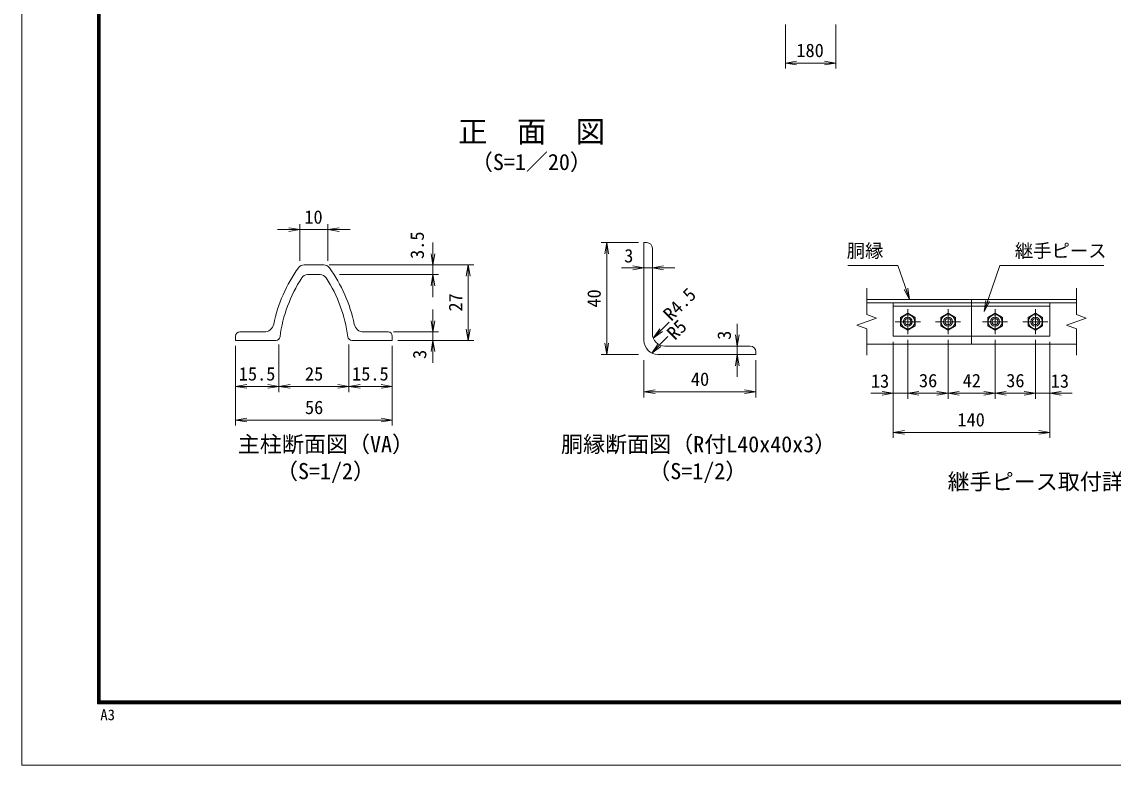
# Model space of a CAD drawing. Units: millimetres, scale not verified, with parts at other scales. Extents: x -4200 to 4200, y -2970 to 2970.
# Drawn here: x -4200 to -298, y -2970 to -311 of the extents above; entities that cross this region are included whole.
import ezdxf
from ezdxf.enums import TextEntityAlignment as Align

# ---------------------------------------------------------------- set-up
doc = ezdxf.new("R2010")
doc.units = ezdxf.units.MM
doc.header["$LTSCALE"] = 20
doc.linetypes.add('DASHED', pattern=[7.5, 6, -1.5])
doc.linetypes.add('USER1', pattern=[50.8, 31.75, -6.35, 6.35, -6.35])
doc.layers.add('0-1_D-TTL-TXT', color=7, linetype='Continuous')
for name, color, linetype, lineweight in [('0-2_D-TTL', 7, 'Continuous', 9), ('0-3_D-STR1', 1, 'Continuous', 18), ('0-4_D-BMK', 2, 'USER1', 13), ('0-5_D-STR-DIM', 7, 'Continuous', 9), ('0-6_D-STR3', 3, 'Continuous', 13), ('0-A_0', 7, 'Continuous', 9), ('0-C_D-STR-TXT', 7, 'Continuous', 9)]:
    doc.layers.add(name, color=color, linetype=linetype, lineweight=lineweight)
doc.styles.add('ＭＳ ゴシック', font='')
doc.styles.get('ＭＳ ゴシック').set_extended_font_data('MS Gothic')

# ---------------------------------------------------------------- blocks, each defined once
blk = doc.blocks.new('_Open')
at = {"layer": '0-A_0'}
blk.add_line((-20, 3.33), (0, 0), dxfattribs=at)
blk.add_lwpolyline([(-20, -3.33), (0, 0), (-20, 0)], dxfattribs=at)

msp = doc.modelspace()

# ---------------------------------------------------------------- linework, layer by layer
at = {"layer": '0-2_D-TTL', "color": 2, "lineweight": 18}
for points in [[(-4200, 2970), (4200, 2970), (4200, -2970), (-4200, -2970)], [(-3930, 2750), (3930, 2750), (3930, -2750), (-3930, -2750)], [(-3927.5, 2747.5), (3927.5, 2747.5), (3927.5, -2747.5), (-3927.5, -2747.5)], [(-3925, 2745), (3925, 2745), (3925, -2745), (-3925, -2745)], [(-3922.5, 2742.5), (3922.5, 2742.5), (3922.5, -2742.5), (-3922.5, -2742.5)], [(-3920, 2740), (3920, 2740), (3920, -2740), (-3920, -2740)]]:
    msp.add_lwpolyline(points, close=True, dxfattribs=at)
at = {"layer": '0-3_D-STR1'}
for p, q in [((-1975.51, -1450.93), (-1975.51, -1100.93)), ((-1965.51, -1100.93), (-1975.51, -1100.93)), ((-1945.51, -1120.93), (-1945.51, -1425.93)), ((-3190.4, -1180.37), (-3120.65, -1180.37)), ((-3178.05, -1215.37), (-3133, -1215.37)), ((-1179.2, -1303.73), (-429.2, -1303.73)), ((-1179.2, -1315.73), (-429.2, -1315.73)), ((-804.2, -1303.73), (-804.2, -1315.73)), ((-3435.53, -1435.37), (-3435.53, -1450.37)), ((-3333.7, -1420.37), (-3420.53, -1420.37)), ((-2977.35, -1420.37), (-2890.53, -1420.37)), ((-2875.53, -1435.37), (-2875.53, -1450.37)), ((-804.2, -1435.73), (-804.2, -1463.73)), ((-3291.41, -1450.37), (-3435.53, -1450.37)), ((-3019.64, -1450.37), (-2875.53, -1450.37)), ((-1900.51, -1470.93), (-1595.51, -1470.93)), ((-1179.2, -1463.73), (-429.2, -1463.73))]:
    msp.add_line(p, q, dxfattribs=at)
at = {"layer": '0-3_D-STR1', "color": 4, "linetype": 'DASHED', "lineweight": 13}
msp.add_line((-804.2, -1315.73), (-804.2, -1435.73), dxfattribs=at)
at = {"layer": '0-3_D-STR1'}
msp.add_lwpolyline([(-1925.51, -1500.93), (-1575.51, -1500.93), (-1575.51, -1490.93)], dxfattribs=at)
for centre, radius, start, end in [((-1965.51, -1120.93), 20, 0, 90), ((-2780.53, -1500.37), 530, 144.25644, 168.25596), ((-3190.4, -1205.37), 25, 90, 144.25644), ((-3120.65, -1205.37), 25, 35.74356, 90), ((-3530.53, -1500.37), 530, 11.74404, 35.74356), ((-2780.53, -1500.37), 500, 146.81334, 172.74916), ((-3178.05, -1240.37), 25, 90, 146.81334), ((-3133, -1240.37), 25, 33.18666, 90), ((-3530.53, -1500.37), 500, 7.25084, 33.18666), ((-3333.7, -1385.37), 35, 270, 348.25596), ((-2977.35, -1385.37), 35, 191.74404, 270), ((-3420.53, -1435.37), 15, 90, 180), ((-3291.41, -1435.37), 15, 270, 352.74916), ((-3019.64, -1435.37), 15, 187.25084, 270), ((-2890.53, -1435.37), 15, 0, 90), ((-1900.51, -1425.93), 45, 180.00046, 270), ((-1925.51, -1450.93), 50, 180.00043, 270), ((-1595.51, -1490.93), 20, 0, 90)]:
    msp.add_arc(centre, radius, start, end, dxfattribs=at)
at = {"layer": '0-4_D-BMK'}
for p, q in [((-1032.2, -1338.73), (-1032.2, -1428.73)), ((-888.2, -1338.73), (-888.2, -1428.73)), ((-720.2, -1338.73), (-720.2, -1428.73)), ((-576.2, -1338.73), (-576.2, -1428.73)), ((-1077.2, -1383.73), (-987.2, -1383.73)), ((-933.2, -1383.73), (-843.2, -1383.73)), ((-765.2, -1383.73), (-675.2, -1383.73)), ((-621.2, -1383.73), (-531.2, -1383.73))]:
    msp.add_line(p, q, dxfattribs=at)
at = {"layer": '0-5_D-STR-DIM'}
for p, q in [((-1469.97, -320.98), (-1469.97, -478.3)), ((-1289.97, -320.98), (-1289.97, -478.3)), ((-1429.97, -458.3), (-1329.97, -458.3)), ((-3205.53, -1165.47), (-3205.53, -1034.41)), ((-3105.53, -1165.47), (-3105.53, -1034.41)), ((-3245.53, -1054.41), (-3285.53, -1054.41)), ((-3205.53, -1054.41), (-3105.53, -1054.41)), ((-3065.53, -1054.41), (-3025.53, -1054.41)), ((-2730.02, -1140.37), (-2730.02, -1100.37)), ((-1995.51, -1100.93), (-2128.84, -1100.93)), ((-2108.84, -1140.93), (-2108.84, -1460.93)), ((-3100.65, -1180.37), (-2710.02, -1180.37)), ((-3085.53, -1180.37), (-2584.13, -1180.37)), ((-2730.02, -1180.37), (-2730.02, -1215.37)), ((-2015.51, -1190.88), (-2055.51, -1190.88)), ((-1975.51, -1190.88), (-1945.51, -1190.88)), ((-1905.51, -1190.88), (-1865.51, -1190.88)), ((-3063.68, -1215.37), (-2710.02, -1215.37)), ((-2604.13, -1410.37), (-2604.13, -1220.37)), ((-2730.02, -1255.37), (-2730.02, -1295.37)), ((-1179.2, -1263.73), (-1179.2, -1358.08)), ((-429.2, -1263.73), (-429.2, -1358.08)), ((-2730.02, -1380.37), (-2730.02, -1340.37)), ((-1143.96, -1370.91), (-1179.2, -1358.08)), ((-1885.3, -1385.49), (-1941.06, -1440.74)), ((-1642.17, -1430.93), (-1642.17, -1390.93)), ((-1214.44, -1396.56), (-1143.96, -1370.91)), ((-1179.2, -1409.38), (-1214.44, -1396.56)), ((-2870.53, -1420.37), (-2710.02, -1420.37)), ((-2730.02, -1450.37), (-2730.02, -1420.37)), ((-1889.71, -1436.8), (-1946.1, -1494.4)), ((-1179.2, -1409.38), (-1179.2, -1503.73)), ((-429.2, -1409.38), (-429.2, -1503.73)), ((-3435.53, -1470.37), (-3435.53, -1635.34)), ((-3435.53, -1470.37), (-3435.53, -1755.34)), ((-3280.53, -1465.7), (-3280.53, -1635.34)), ((-3280.53, -1465.7), (-3280.53, -1635.34)), ((-3030.53, -1465.7), (-3030.53, -1635.34)), ((-3030.53, -1465.7), (-3030.53, -1635.34)), ((-2875.53, -1470.37), (-2875.53, -1635.34)), ((-2875.53, -1470.37), (-2875.53, -1755.34)), ((-2855.53, -1450.37), (-2710.02, -1450.37)), ((-2855.53, -1450.37), (-2584.13, -1450.37)), ((-1642.17, -1470.93), (-1642.17, -1500.93)), ((-1084.2, -1455.73), (-1084.2, -1659.45)), ((-1084.2, -1455.73), (-1084.2, -1799.45)), ((-1032.2, -1448.73), (-1032.2, -1659.45)), ((-1032.2, -1448.73), (-1032.2, -1659.45)), ((-888.2, -1448.73), (-888.2, -1659.45)), ((-888.2, -1448.73), (-888.2, -1659.45)), ((-720.2, -1448.73), (-720.2, -1659.45)), ((-720.2, -1448.73), (-720.2, -1659.45)), ((-576.2, -1448.73), (-576.2, -1659.45)), ((-576.2, -1448.73), (-576.2, -1659.45)), ((-524.2, -1455.73), (-524.2, -1659.45)), ((-524.2, -1455.73), (-524.2, -1799.45)), ((-2730.02, -1490.37), (-2730.02, -1530.37)), ((-1995.51, -1500.93), (-2128.84, -1500.93)), ((-1975.51, -1520.93), (-1975.51, -1654.26)), ((-1575.51, -1520.93), (-1575.51, -1654.26)), ((-1642.17, -1540.93), (-1642.17, -1580.93)), ((-3395.53, -1615.34), (-3320.53, -1615.34)), ((-3240.53, -1615.34), (-3070.53, -1615.34)), ((-2990.53, -1615.34), (-2915.53, -1615.34)), ((-1935.51, -1634.26), (-1615.51, -1634.26)), ((-1124.2, -1639.45), (-1164.2, -1639.45)), ((-1084.2, -1639.45), (-1032.2, -1639.45)), ((-992.2, -1639.45), (-952.2, -1639.45)), ((-992.2, -1639.45), (-928.2, -1639.45)), ((-848.2, -1639.45), (-760.2, -1639.45)), ((-680.2, -1639.45), (-616.2, -1639.45)), ((-616.2, -1639.45), (-656.2, -1639.45)), ((-576.2, -1639.45), (-524.2, -1639.45)), ((-484.2, -1639.45), (-444.2, -1639.45)), ((-3395.53, -1735.34), (-2915.53, -1735.34)), ((-1044.2, -1779.45), (-564.2, -1779.45))]:
    msp.add_line(p, q, dxfattribs=at)
msp.add_lwpolyline([(-429.2, -1409.38), (-464.44, -1396.56), (-393.96, -1370.91), (-429.2, -1358.08)], dxfattribs=at)
at = {"layer": '0-6_D-STR3'}
for p, q in [((-1084.2, -1315.73), (-1084.2, -1435.73)), ((-1084.2, -1315.73), (-524.2, -1315.73)), ((-524.2, -1315.73), (-524.2, -1435.73)), ((-1084.2, -1327.73), (-524.2, -1327.73)), ((-1084.2, -1435.73), (-524.2, -1435.73))]:
    msp.add_line(p, q, dxfattribs=at)
for points in [[(-1006.2, -1368.72), (-1032.2, -1353.71), (-1058.2, -1368.72), (-1058.2, -1398.74), (-1032.2, -1413.76), (-1006.2, -1398.74)], [(-862.2, -1368.72), (-888.2, -1353.71), (-914.2, -1368.72), (-914.2, -1398.74), (-888.2, -1413.76), (-862.2, -1398.74)], [(-694.2, -1368.72), (-720.2, -1353.71), (-746.2, -1368.72), (-746.2, -1398.74), (-720.2, -1413.76), (-694.2, -1398.74)], [(-550.2, -1368.72), (-576.2, -1353.71), (-602.2, -1368.72), (-602.2, -1398.74), (-576.2, -1413.76), (-550.2, -1398.74)]]:
    msp.add_lwpolyline(points, close=True, dxfattribs=at)
for centre, radius in [((-1032.2, -1383.73), 25), ((-888.2, -1383.73), 25), ((-720.2, -1383.73), 25), ((-576.2, -1383.73), 25), ((-1032.2, -1383.73), 16), ((-1032.2, -1383.73), 11.2), ((-888.2, -1383.73), 16), ((-888.2, -1383.73), 11.2), ((-720.2, -1383.73), 16), ((-720.2, -1383.73), 11.2), ((-576.2, -1383.73), 16), ((-576.2, -1383.73), 11.2)]:
    msp.add_circle(centre, radius, dxfattribs=at)
at = {"layer": '0-C_D-STR-TXT'}
for points in [[(-1246.92, -1182.39), (-1067.32, -1182.39), (-1026.44, -1301.84)], [(-331.43, -1182.39), (-702.65, -1182.39), (-759.01, -1345.6)]]:
    msp.add_lwpolyline(points, dxfattribs=at)

# ---------------------------------------------------------------- block references
at = {"layer": '0-5_D-STR-DIM', "xscale": 2, "yscale": 2}
for p, rotation in [((-1469.97, -458.3), 180), ((-3105.53, -1054.41), 180), ((-2108.84, -1100.93), 90), ((-2730.02, -1180.37), 270), ((-2604.13, -1180.37), 90), ((-1945.51, -1190.88), 180), ((-2730.02, -1215.37), 90), ((-2730.02, -1420.37), 270), ((-2604.13, -1450.37), 270), ((-1942.48, -1442.15), 224.73463), ((-1642.17, -1470.93), 270), ((-2730.02, -1450.37), 90), ((-2108.84, -1500.93), 270), ((-1947.5, -1495.83), 225.61009), ((-1642.17, -1500.93), 90), ((-3435.53, -1615.34), 180), ((-3280.53, -1615.34), 180), ((-3030.53, -1615.34), 180), ((-1975.51, -1634.26), 180), ((-1032.2, -1639.45), 180), ((-1032.2, -1639.45), 180), ((-888.2, -1639.45), 180), ((-720.2, -1639.45), 180), ((-524.2, -1639.45), 180), ((-3435.53, -1735.34), 180), ((-1084.2, -1779.45), 180)]:
    msp.add_blockref('_Open', p, dxfattribs=dict(at, rotation=rotation))
for p in [(-1289.97, -458.3), (-3205.53, -1054.41), (-1975.51, -1190.88), (-3280.53, -1615.34), (-3030.53, -1615.34), (-2875.53, -1615.34), (-1575.51, -1634.26), (-1084.2, -1639.45), (-888.2, -1639.45), (-720.2, -1639.45), (-576.2, -1639.45), (-576.2, -1639.45), (-2875.53, -1735.34), (-524.2, -1779.45)]:
    msp.add_blockref('_Open', p, dxfattribs=at)
at = {"layer": '0-C_D-STR-TXT', "xscale": 2, "yscale": 2}
for p, rotation in [((-1025.79, -1303.73), 288.89188), ((-759.66, -1347.49), 250.94989)]:
    msp.add_blockref('_Open', p, dxfattribs=dict(at, rotation=rotation))

# ---------------------------------------------------------------- texts
at = {"layer": '0-1_D-TTL-TXT', "style": 'ＭＳ ゴシック'}
for s, height, p in [('正\u3000面\u3000図', 76.98, (-2639.87, -765.38)), ('（S=1／20）', 57.77, (-2594.39, -858.58)), ('主柱断面図（VA）', 57.77, (-3427.78, -1867.84)), ('胴縁断面図（R付L40x40x3）', 57.77, (-2272.16, -1868.15)), ('（S=1/2）', 57.77, (-3291.33, -1964.33)), ('（S=1/2）', 57.77, (-1960.28, -1964.33)), ('継手ピース取付詳細', 57.77, (-889.89, -2002.06)), ('A3', 38.42, (-3919.3, -2820.62))]:
    msp.add_text(s, height=height, dxfattribs=at).set_placement(p, align=Align.BOTTOM_LEFT)
at = {"layer": '0-5_D-STR-DIM', "style": 'ＭＳ ゴシック'}
for s, p in [('180', (-1430.62, -451.55)), ('10', (-3189.93, -1047.66)), ('3', (-2046.19, -1186.14)), ('15.5', (-3424.28, -1608.59)), ('25', (-3187.63, -1608.59)), ('15.5', (-3019.28, -1608.59)), ('40', (-1807.76, -1627.51)), ('13', (-1164.11, -1634.25)), ('36', (-992.3, -1632.7)), ('42', (-835.93, -1632.7)), ('36', (-680.3, -1632.7)), ('13', (-521.2, -1634.25)), ('56', (-3187.63, -1728.59)), ('140', (-854.85, -1772.7))]:
    msp.add_text(s, height=48.09, dxfattribs=at).set_placement(p, align=Align.BOTTOM_LEFT)
for s, rotation, p in [('3.5', 90, (-2747.99, -1159.23)), ('27', 90, (-2610.88, -1347.22)), ('40', 90, (-2115.59, -1333.18)), ('R4.5', 45, (-1867.35, -1394.64)), ('R5', 45, (-1854.46, -1462.17)), ('3', 90, (-1650.21, -1448.54)), ('3', 90, (-2739.28, -1516.99))]:
    msp.add_text(s, height=48.09, rotation=rotation, dxfattribs=at).set_placement(p, align=Align.BOTTOM_LEFT)
at = {"layer": '0-C_D-STR-TXT', "style": 'ＭＳ ゴシック'}
for s, p in [('胴縁', (-1250.47, -1168.41)), ('継手ピース', (-649.45, -1168.28))]:
    msp.add_text(s, height=48.09, dxfattribs=at).set_placement(p, align=Align.BOTTOM_LEFT)

doc.saveas('drawing.dxf')
